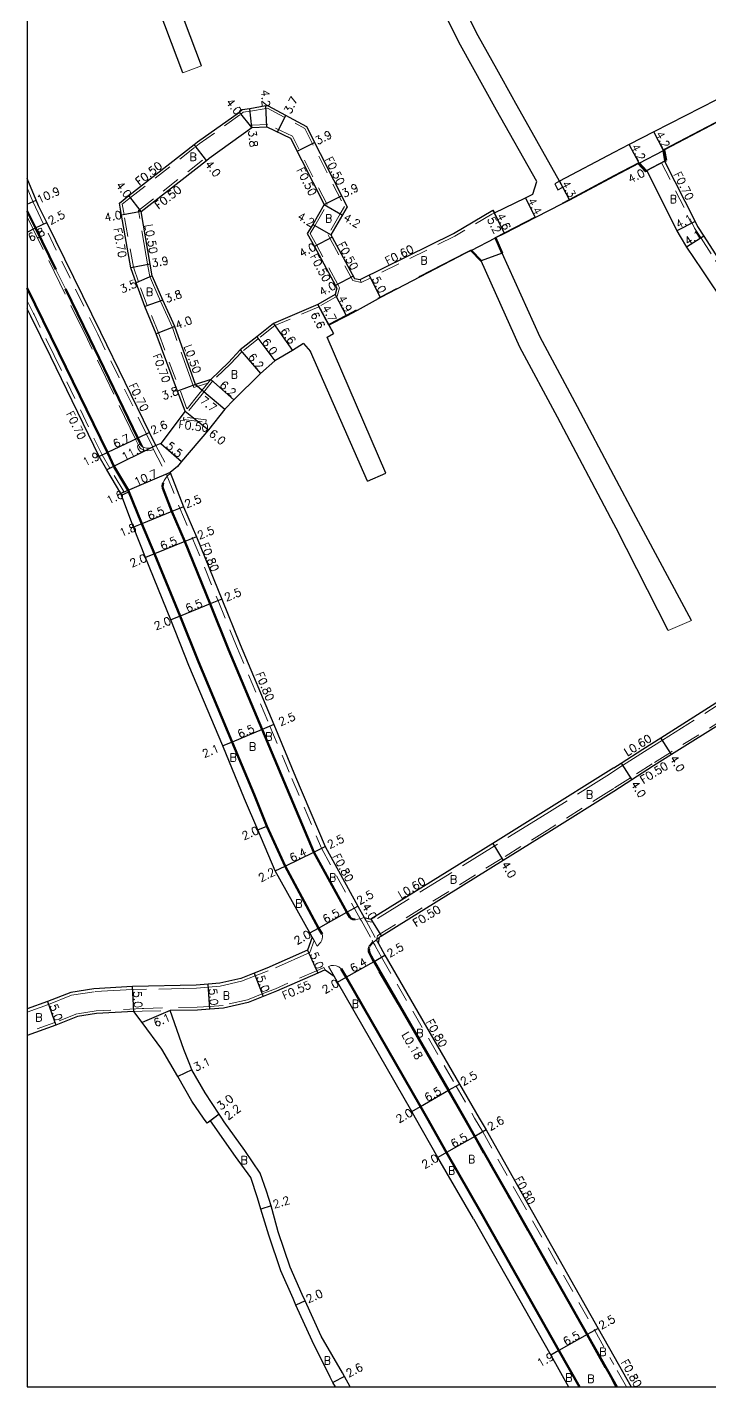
# Model space of a CAD drawing. Header units: metres. Extents: x -3200 to -2400, y -110400 to -109800.
# Drawn here: x -3200 to -3063.6, y -110400 to -110128.2 of the extents above; entities that cross this region are included whole.
import ezdxf

# ---------------------------------------------------------------- set-up
doc = ezdxf.new("R2010")
doc.units = ezdxf.units.M
doc.header["$LTSCALE"] = 2.5
doc.linetypes.add('22320', pattern=[2.5, 1.5, -1])
doc.linetypes.add('22330', pattern=[4, 3, -1])
for name, color, linetype, lineweight in [('2101000', 177, 'Continuous', 30), ('2102000', 191, 'Continuous', 30), ('2102001', 191, 'Continuous', 9), ('2203000', 5, 'Continuous', 50), ('2213000', 6, 'Continuous', 9), ('2227000', 3, 'Continuous', 50), ('2232000', 4, '22320', 9), ('2233000', 62, '22330', 9), ('6132000', 1, '61320', 9), ('6165200', 3, 'Continuous', 30), ('9201100', 215, 'Continuous', 30), ('9203500', 155, 'Continuous', 30)]:
    doc.layers.add(name, color=color, linetype=linetype, lineweight=lineweight)
for name, color, linetype in [('2235000', 7, 'Continuous'), ('9201500', 222, 'Continuous'), ('9202100', 82, 'Continuous'), ('9301100', 77, 'Continuous'), ('999', 7, 'Continuous')]:
    doc.layers.add(name, color=color, linetype=linetype)
doc.styles.add('Dm_Anotation', font='txt.shx', dxfattribs={"bigfont": 'pscdm.shx'})
doc.linetypes.add('61320', pattern='A,0,[3,dmdr.shx,S=0.25,R=0,X=0,Y=0],1.5,[3,dmdr.shx,S=0.25,R=0,X=0,Y=0]', length=1.5)

msp = doc.modelspace()

# ---------------------------------------------------------------- linework, layer by layer
at = {"layer": '2101000'}
for points in [[(-3018.74, -110119.35), (-3024.97, -110122.69), (-3032.96, -110126.97), (-3038.69, -110130.05), (-3052.72, -110137.67), (-3059.07, -110141.13), (-3074.74, -110149.09), (-3079.65, -110151.65), (-3082.75, -110153.25)], [(-3033.07, -110132.17), (-3036.55, -110134.01), (-3050.74, -110141.49), (-3056.88, -110144.47), (-3072.64, -110152.73), (-3072.69, -110152.76), (-3072.83, -110152.83)], [(-3151.84, -110143.9), (-3152.3, -110143.92), (-3155.48, -110144.49), (-3157.02, -110144.73), (-3157.58, -110145.15)], [(-3151.84, -110143.9), (-3144.17, -110148.04), (-3136.03, -110164.09), (-3139.28, -110169.73), (-3139.06, -110170.15), (-3134.6, -110178.42), (-3133.48, -110178.66), (-3114.82, -110169.45), (-3106.9, -110164.74), (-3106.63, -110165.28), (-3100.37, -110162.3), (-3098.93, -110161.6)], [(-3168.44, -110204.93), (-3169.93, -110200.98), (-3174.25, -110189.5), (-3176.46, -110184), (-3178.25, -110179.28), (-3179.26, -110176.29), (-3181.13, -110165.74), (-3181.57, -110163.35), (-3179.66, -110161.86), (-3166.63, -110151.66), (-3165.94, -110151.12), (-3157.58, -110145.15)], [(-3163.3, -110198.63), (-3166.39, -110199.59), (-3170.52, -110188.04), (-3172.88, -110182.73), (-3174.49, -110179.11), (-3175.04, -110177.9), (-3175.43, -110175.58), (-3177.2, -110165.01), (-3164.16, -110154.81), (-3163.63, -110154.4), (-3155.09, -110148.27)], [(-3155.09, -110148.27), (-3152.08, -110148.11), (-3147.37, -110150.34), (-3140.62, -110163.65), (-3142.92, -110167.62), (-3144.01, -110169.41), (-3142.58, -110172.04), (-3138.38, -110179.84), (-3138.09, -110180.37), (-3138.45, -110181.62)], [(-3082.75, -110153.25), (-3093.6, -110158.96)], [(-3077.7, -110155.38), (-3077.84, -110155.45), (-3082.75, -110158.01)], [(-3077.7, -110155.38), (-3076.27, -110156.89), (-3076.14, -110156.82), (-3070.13, -110168.92), (-3069.46, -110170.01), (-3068.19, -110172.19), (-3065.18, -110176.69), (-3060.18, -110184.13), (-3056.19, -110189.81), (-3048.56, -110200.55), (-3042.36, -110209.45), (-3040.71, -110211.74), (-3037.64, -110215.89), (-3031.43, -110224.6), (-3029.4, -110227.46)], [(-3072.83, -110152.83), (-3072.46, -110154.9), (-3072.59, -110154.97), (-3066.47, -110167.06), (-3065.99, -110168.02), (-3064.74, -110169.97), (-3061.86, -110174.45), (-3056.74, -110181.71)], [(-3082.75, -110158.01), (-3091.62, -110162.78), (-3093.06, -110163.51), (-3098.41, -110166.25), (-3104.59, -110169.4), (-3106.38, -110170.32)], [(-3174.26, -110211.81), (-3175.53, -110209.21), (-3185.28, -110189.25), (-3196.1, -110167.23), (-3197.73, -110163.9), (-3198.21, -110162.75), (-3200, -110158.45)], [(-3111.26, -110172.81), (-3112.26, -110173.32), (-3121.45, -110178.09), (-3126.16, -110180.54), (-3129.35, -110182.2), (-3129.87, -110182.48), (-3134.07, -110184.8), (-3136.2, -110185.97), (-3139.68, -110187.75)], [(-3138.45, -110181.62), (-3141.94, -110183.63), (-3150.76, -110187.42)], [(-3181.28, -110221.4), (-3184.1, -110216.71), (-3185.64, -110214.02), (-3195.26, -110194.11), (-3199.26, -110185.96), (-3200, -110184.46)], [(-3150.76, -110187.42), (-3154.1, -110190.08), (-3157.42, -110192.7), (-3159.79, -110195.2), (-3163.3, -110198.63)], [(-3139.68, -110187.75), (-3138.76, -110189.42)], [(-3144.78, -110191.42), (-3147, -110192.79), (-3150.49, -110194.87), (-3153.4, -110197.39), (-3158.67, -110202.68), (-3160.52, -110204.56), (-3163.75, -110208.68), (-3169.14, -110215.01), (-3169.99, -110216.01), (-3171.45, -110217.18)], [(-3082.76, -110276.23), (-3081.31, -110275.3), (-3076.95, -110272.51), (-3073.33, -110270.24), (-3062.39, -110263.25), (-3046.66, -110253.51), (-3041.92, -110250.52), (-3023.82, -110239.12), (-3002.56, -110225.74), (-2982.31, -110212.99), (-2977.58, -110209.98), (-2953.91, -110196.14)], [(-3168.44, -110204.93), (-3173.32, -110211.44), (-3174.26, -110211.81)], [(-3171.45, -110217.18), (-3168.75, -110224.07), (-3166.19, -110230.07), (-3161.12, -110242.55), (-3157.43, -110251.6), (-3150.73, -110267.62), (-3146.36, -110278.05), (-3140.46, -110291.99), (-3133.9, -110303.9), (-3132.66, -110306.16)], [(-3143.04, -110310.09), (-3143.5, -110309.27), (-3150.43, -110296.86), (-3153.91, -110288.68), (-3156.56, -110282.43), (-3160.92, -110271.88), (-3167.7, -110255.82), (-3171.3, -110246.69), (-3176.38, -110234.22), (-3178.75, -110228.15), (-3181.28, -110221.4)], [(-3044.62, -110256.95), (-3045.14, -110257.27), (-3060.21, -110266.73), (-3071.19, -110273.61), (-3074.79, -110275.87), (-3079.15, -110278.67), (-3082.76, -110280.96)], [(-3082.76, -110276.23), (-3097.85, -110285.75), (-3106.96, -110291.4), (-3131.3, -110306.49)], [(-3082.76, -110280.96), (-3095.73, -110289.14), (-3104.85, -110294.79), (-3129.19, -110309.89), (-3129.56, -110310.12)], [(-3132.66, -110306.16), (-3131.3, -110306.49)], [(-3143.04, -110310.09), (-3143.96, -110312.74)], [(-3129.77, -110311.4), (-3129.56, -110310.12)], [(-3143.96, -110312.74), (-3152.08, -110316.31), (-3154.63, -110317.3), (-3157.32, -110318.35), (-3161.52, -110319.32), (-3163.86, -110319.51), (-3166.22, -110319.69), (-3178.94, -110320), (-3186.7, -110320.41), (-3191.28, -110321.14), (-3195.96, -110322.99), (-3200, -110324.46)], [(-3129.77, -110311.4), (-3128.51, -110313.7), (-3113.59, -110339.48), (-3109.65, -110346.28)], [(-3140.47, -110316.66), (-3141.94, -110317.31), (-3150.17, -110320.93), (-3152.82, -110321.96), (-3155.84, -110323.14), (-3160.76, -110324.28), (-3163.47, -110324.49), (-3165.98, -110324.68), (-3171.43, -110324.78)], [(-3140.47, -110316.66), (-3138.66, -110317.91)], [(-3122.38, -110346.28), (-3123.13, -110344.96), (-3137.98, -110319.1), (-3138.66, -110317.91)], [(-3178.68, -110324.99), (-3186.18, -110325.39), (-3189.95, -110325.99), (-3194.26, -110327.69), (-3200, -110329.78)], [(-3164.73, -110346.28), (-3167.09, -110342.87), (-3169.9, -110337.96), (-3173.06, -110332.5), (-3177.03, -110327.19), (-3178.68, -110324.99)], [(-3161.1, -110346.28), (-3161.63, -110345.48), (-3164.45, -110341.24), (-3167.1, -110336.62), (-3167.51, -110335.58), (-3168.7, -110332.55), (-3171.43, -110324.78)], [(-3158.36, -110353.96), (-3163.38, -110346.82), (-3164.01, -110347.3), (-3164.73, -110346.28)], [(-3156.52, -110352.79), (-3160.61, -110347.02), (-3161.1, -110346.28)], [(-3110.8, -110366.43), (-3117.9, -110354.18), (-3122.38, -110346.28)], [(-3109.65, -110346.28), (-3108.27, -110348.65), (-3101.36, -110360.97)], [(-3135.42, -110400), (-3136.59, -110397.93), (-3136.99, -110397.23), (-3141.23, -110389.88), (-3144.46, -110382.82), (-3145.04, -110381.55), (-3147.47, -110376.06), (-3149.82, -110369.04), (-3151.03, -110364.52), (-3151.22, -110363.84), (-3152.19, -110360.87), (-3153.46, -110357.3), (-3156.52, -110352.79)], [(-3138.39, -110400), (-3138.88, -110399.15), (-3139.45, -110398.07), (-3143.01, -110390.79), (-3146.28, -110383.66), (-3146.87, -110382.37), (-3149.33, -110376.79), (-3151.72, -110369.66), (-3153.32, -110364.48), (-3154, -110362.2), (-3155.28, -110358.16), (-3158.36, -110353.96)], [(-3101.36, -110360.97), (-3085.87, -110388.32), (-3082.76, -110393.9)], [(-3110.8, -110366.43), (-3095.36, -110393.67), (-3091.83, -110400)], [(-3082.76, -110393.9), (-3079.29, -110400)]]:
    msp.add_lwpolyline(points, dxfattribs=at)
at = {"layer": '2102000'}
for points in [[(-3098.93, -110161.6), (-3098.14, -110159.04), (-3106.19, -110144.75), (-3113.38, -110131.75), (-3121.95, -110114.69), (-3125, -110108.81), (-3126.57, -110105.33), (-3084.41, -110082.31)], [(-3093.6, -110158.96), (-3102.69, -110142.81), (-3102.74, -110142.73), (-3106.15, -110136.56), (-3109.84, -110129.89), (-3118.39, -110112.86), (-3120.76, -110108.29), (-3120.39, -110106.71), (-3082.75, -110087.02)], [(-3165.14, -110135.9), (-3177.42, -110103.36), (-3176.62, -110101.03)], [(-3168.88, -110137.31), (-3181.73, -110103.17)], [(-3106.38, -110170.32), (-3105.09, -110173.35)], [(-3109.28, -110174.91), (-3111.26, -110172.81)], [(-3082.76, -110217.83), (-3090.01, -110204.08), (-3097.47, -110190.17), (-3105.09, -110173.35)], [(-3082.76, -110227.46), (-3094, -110206.16), (-3101.51, -110192.15), (-3109.28, -110174.91)], [(-3128.32, -110217.33), (-3140.07, -110190.16), (-3138.76, -110189.42)], [(-3144.78, -110191.42), (-3143.36, -110192.99)], [(-3131.98, -110218.93), (-3143.36, -110192.99)], [(-3131.98, -110218.93), (-3128.32, -110217.33)], [(-3067.19, -110246.8), (-3078.31, -110226.24), (-3082.76, -110217.83)], [(-3071.91, -110248.77), (-3082.28, -110228.37), (-3082.76, -110227.46)]]:
    msp.add_lwpolyline(points, dxfattribs=at)
at = {"layer": '2102001'}
for points in [[(-3168.88, -110137.31), (-3165.14, -110135.9)], [(-3071.91, -110248.77), (-3067.19, -110246.8)]]:
    msp.add_lwpolyline(points, dxfattribs=at)
at = {"layer": '2203000'}
for points in [[(-3072.31, -110154.85), (-3072.69, -110152.76), (-3072.83, -110152.83), (-3072.46, -110154.9)], [(-3077.84, -110155.45), (-3077.7, -110155.38), (-3076.27, -110156.89), (-3076.39, -110156.97)]]:
    msp.add_lwpolyline(points, close=True, dxfattribs=at)
for points in [[(-3106.38, -110170.32), (-3105.09, -110173.35)], [(-3109.28, -110174.91), (-3111.26, -110172.81)]]:
    msp.add_lwpolyline(points, dxfattribs=at)
at = {"layer": '2213000'}
for points in [[(-3192.36, -110180.5), (-3194.26, -110176.64)], [(-3174.26, -110211.81), (-3174.89, -110212.12), (-3174.98, -110212.17), (-3175.41, -110212.28), (-3175.9, -110212.34), (-3176.18, -110212.32), (-3176.6, -110212.24), (-3176.91, -110212.09), (-3177.03, -110211.98)], [(-3172.8, -110219.3), (-3172.6, -110218.81), (-3172.23, -110218.23), (-3172.01, -110217.94), (-3171.38, -110217.35)], [(-3132.66, -110306.16), (-3133.43, -110306.42), (-3133.52, -110306.45), (-3133.94, -110306.54), (-3134.42, -110306.57)], [(-3143.04, -110310.09), (-3142.65, -110310.79), (-3142.02, -110311.92)], [(-3142.02, -110311.92), (-3141.34, -110311.14), (-3141.12, -110310.7), (-3141.06, -110310.42), (-3141, -110310.01), (-3141, -110309.76), (-3141.07, -110309.5)], [(-3131.67, -110312.45), (-3131.6, -110312.21), (-3131.48, -110311.96), (-3131.33, -110311.73), (-3130.91, -110311.24), (-3130.82, -110311.16), (-3129.56, -110310.12)], [(-3137.22, -110316.42), (-3137.72, -110316.02), (-3138.24, -110315.81), (-3138.78, -110315.75), (-3139.25, -110315.78), (-3139.76, -110315.95)], [(-3139.76, -110315.95), (-3138.66, -110317.91)]]:
    msp.add_lwpolyline(points, dxfattribs=at)
at = {"layer": '2227000'}
for points in [[(-3194.26, -110176.64), (-3198.34, -110168.33), (-3200, -110164.95)], [(-3179.81, -110220.77), (-3182.61, -110216.07), (-3183.93, -110213.21), (-3193.65, -110193.29), (-3200, -110180.38)], [(-3177.03, -110211.98), (-3177.2, -110211.75), (-3177.88, -110210.33), (-3187.53, -110190.33), (-3192.36, -110180.5)], [(-3134.42, -110306.57), (-3134.9, -110306.49), (-3135.24, -110306.37), (-3135.52, -110306.14), (-3136.08, -110305.12), (-3142.71, -110293.09), (-3148.65, -110279.05), (-3153.03, -110268.58), (-3159.74, -110252.57), (-3163.43, -110243.49), (-3168.51, -110231.01), (-3171.07, -110225.01), (-3172.89, -110220.36), (-3172.93, -110219.96), (-3172.8, -110219.3)], [(-3141.07, -110309.5), (-3141.76, -110308.29), (-3148.46, -110295.9), (-3152.07, -110287.89), (-3154.63, -110281.6), (-3159.03, -110271.09), (-3165.74, -110255.06), (-3169.45, -110245.94), (-3174.53, -110233.46), (-3177.09, -110227.47), (-3179.81, -110220.77)], [(-3112.61, -110346.28), (-3115.76, -110340.72), (-3130.68, -110314.94), (-3131.5, -110313.45), (-3131.61, -110313.17), (-3131.66, -110312.99), (-3131.69, -110312.7), (-3131.67, -110312.45)], [(-3120.08, -110346.28), (-3121.39, -110343.96), (-3136.24, -110318.11), (-3137.22, -110316.42)], [(-3109.19, -110365.32), (-3116.16, -110353.18), (-3120.08, -110346.28)], [(-3103.53, -110362.21), (-3110.53, -110349.94), (-3112.61, -110346.28)], [(-3103.53, -110362.21), (-3088.05, -110389.55), (-3082.76, -110398.96)], [(-3109.19, -110365.32), (-3093.71, -110392.74), (-3089.59, -110400)], [(-3082.16, -110400), (-3082.76, -110398.96)]]:
    msp.add_lwpolyline(points, dxfattribs=at)
at = {"layer": '2232000'}
for points in [[(-3151.96, -110144.4), (-3152.24, -110144.42), (-3155.39, -110144.99), (-3156.82, -110145.2), (-3157.29, -110145.55)], [(-3151.96, -110144.4), (-3144.54, -110148.41), (-3136.6, -110164.06), (-3137.42, -110165.5), (-3139.86, -110169.72), (-3139.5, -110170.38), (-3134.93, -110178.86), (-3133.25, -110179.22)], [(-3168.07, -110204.48), (-3173.78, -110189.32), (-3176, -110183.81), (-3177.78, -110179.11), (-3178.78, -110176.17), (-3180.64, -110165.65), (-3181.02, -110163.56), (-3179.35, -110162.25), (-3166.32, -110152.06), (-3165.64, -110151.52), (-3157.29, -110145.55)], [(-3138.03, -110181.95), (-3137.55, -110180.32), (-3137.94, -110179.6), (-3142.14, -110171.81), (-3143.44, -110169.43), (-3142.49, -110167.88), (-3140.05, -110163.66), (-3147, -110149.96), (-3151.98, -110147.61), (-3155.11, -110147.77), (-3155.09, -110148.27)], [(-3177.74, -110164.8), (-3164.47, -110154.42), (-3164.16, -110154.81)], [(-3072.59, -110154.97), (-3073.21, -110155.29)], [(-3073.21, -110155.29), (-3067.1, -110167.38), (-3066.59, -110168.37), (-3065.32, -110170.35), (-3062.44, -110174.84), (-3057.32, -110182.11), (-3056.74, -110181.71)], [(-3174.89, -110212.12), (-3176.16, -110209.52), (-3185.91, -110189.56), (-3196.73, -110167.54), (-3198.37, -110164.19), (-3198.86, -110163.02), (-3200, -110160.27)], [(-3177.74, -110164.8), (-3177.2, -110165.01)], [(-3106.63, -110165.28), (-3107.15, -110165.59), (-3114.53, -110169.98), (-3133.25, -110179.22), (-3133.48, -110178.66)], [(-3138.03, -110181.95), (-3141.7, -110184.07), (-3150.5, -110187.85)], [(-3200, -110182.87), (-3198.74, -110185.43), (-3198.64, -110185.65)], [(-3181.28, -110221.4), (-3180.68, -110221.04), (-3183.5, -110216.36), (-3185.02, -110213.7), (-3194.63, -110193.8), (-3198.64, -110185.65)], [(-3150.5, -110187.85), (-3153.82, -110190.49), (-3157.1, -110193.08), (-3159.44, -110195.57), (-3162.93, -110198.96)], [(-3163.3, -110198.63), (-3163.87, -110199.33), (-3165.69, -110201.56), (-3168.07, -110204.48)], [(-3162.93, -110198.96), (-3165.3, -110201.88), (-3168.05, -110205.25)], [(-2948.02, -110196.33), (-2950.14, -110197.99), (-2952.14, -110199.16), (-2952.36, -110199.29), (-2953, -110199.66), (-2975.82, -110213), (-2980.49, -110215.86), (-3000.75, -110228.62), (-3021.96, -110242.09), (-3040.08, -110253.5), (-3044.89, -110256.53), (-3045.41, -110256.85), (-3060.48, -110266.3), (-3071.45, -110273.19), (-3075.06, -110275.45), (-3079.42, -110278.25), (-3082.76, -110280.36)], [(-3168.68, -110206.12), (-3168.74, -110206.61), (-3164.29, -110207.19), (-3164.22, -110206.69), (-3168.68, -110206.12)], [(-3168.44, -110204.93), (-3168.05, -110205.25)], [(-3174.98, -110212.17), (-3174.74, -110212.61), (-3172.18, -110217.51)], [(-3174.26, -110211.81), (-3171.45, -110217.18)], [(-3172.18, -110217.51), (-3172.09, -110217.74), (-3172.01, -110217.94), (-3169.49, -110224.37), (-3166.93, -110230.38), (-3161.86, -110242.85), (-3158.17, -110251.91), (-3151.47, -110267.93), (-3147.1, -110278.36), (-3141.18, -110292.34), (-3133.43, -110306.42), (-3133.36, -110306.55), (-3133.2, -110306.84), (-3131.06, -110310.72), (-3130.91, -110311), (-3130.82, -110311.16), (-3130.6, -110311.56), (-3130.47, -110311.78)], [(-3082.76, -110280.36), (-3083.76, -110281), (-3096, -110288.72), (-3105.11, -110294.37), (-3129.45, -110309.46), (-3130.01, -110309.81)], [(-3132.66, -110306.16), (-3132.27, -110306.87), (-3130.19, -110310.64), (-3130.16, -110310.7), (-3129.77, -110311.4)], [(-3130.16, -110310.7), (-3130.15, -110310.61), (-3130.01, -110309.81)], [(-3130.47, -110311.78), (-3130.38, -110311.96), (-3129.2, -110314.1), (-3114.28, -110339.88), (-3110.57, -110346.28)], [(-3140.69, -110316.16), (-3142.16, -110316.81), (-3150.38, -110320.43), (-3153.02, -110321.45), (-3156, -110322.61), (-3160.84, -110323.74), (-3163.52, -110323.94), (-3166.01, -110324.13), (-3171.44, -110324.23)], [(-3140.69, -110316.16), (-3140.47, -110316.66)], [(-3177.03, -110324.36), (-3186.24, -110324.84), (-3190.1, -110325.46), (-3194.45, -110327.18), (-3200, -110329.19)], [(-3177.01, -110324.9), (-3178.68, -110324.99)], [(-3177.03, -110324.36), (-3176.7, -110324.35), (-3171.44, -110324.23)], [(-3177.01, -110324.9), (-3171.43, -110324.78)], [(-3110.57, -110346.28), (-3108.96, -110349.05), (-3102.06, -110361.37)], [(-3102.06, -110361.37), (-3086.57, -110388.71), (-3082.76, -110395.52)], [(-3080.21, -110400), (-3082.76, -110395.52)]]:
    msp.add_lwpolyline(points, dxfattribs=at)
at = {"layer": '2233000'}
for points in [[(-3174.74, -110212.61), (-3174.8, -110212.64), (-3175.32, -110212.78), (-3175.89, -110212.85), (-3176.26, -110212.81), (-3176.75, -110212.71), (-3177.19, -110212.51), (-3177.41, -110212.32), (-3177.63, -110212), (-3178.33, -110210.54), (-3187.98, -110190.55), (-3198.79, -110168.55), (-3200, -110166.09)], [(-3163.87, -110199.33), (-3166.7, -110200.21), (-3170.99, -110188.23), (-3173.34, -110182.93), (-3174.95, -110179.31), (-3175.52, -110178.05), (-3175.82, -110176.29), (-3177.74, -110164.8)], [(-3082.76, -110276.94), (-3080.98, -110275.8), (-3076.63, -110273.01), (-3073.01, -110270.74), (-3062.07, -110263.76), (-3046.34, -110254.02), (-3041.6, -110251.03), (-3023.5, -110239.63), (-3002.24, -110226.25), (-2981.99, -110213.49), (-2977.27, -110210.49), (-2953.61, -110196.65)], [(-3082.76, -110276.94), (-3083.63, -110277.49), (-3097.53, -110286.25), (-3106.64, -110291.91), (-3131.19, -110307.13)], [(-3132.27, -110306.87), (-3131.19, -110307.13)], [(-3142.65, -110310.79), (-3143.48, -110313.18)], [(-3112.81, -110346.28), (-3115.91, -110340.81), (-3130.83, -110315.03), (-3131.66, -110313.52), (-3131.78, -110313.23), (-3131.84, -110313.02), (-3131.88, -110312.7), (-3131.85, -110312.4)], [(-3131.85, -110312.4), (-3131.77, -110312.15), (-3131.64, -110311.87), (-3131.47, -110311.62), (-3131.04, -110311.11), (-3130.91, -110311)], [(-3143.48, -110313.18), (-3151.85, -110316.87), (-3154.41, -110317.86), (-3157.14, -110318.92), (-3161.42, -110319.92), (-3166.19, -110320.29), (-3178.92, -110320.6), (-3186.64, -110321.01), (-3191.12, -110321.73), (-3195.75, -110323.55), (-3200, -110325.09)], [(-3103.69, -110362.3), (-3103.89, -110361.95), (-3110.68, -110350.03), (-3112.81, -110346.28)], [(-3103.69, -110362.3), (-3088.2, -110389.64), (-3082.76, -110399.32)], [(-3082.37, -110400), (-3082.76, -110399.32)]]:
    msp.add_lwpolyline(points, dxfattribs=at)
at = {"layer": '2235000'}
msp.add_lwpolyline([(-3093.6, -110158.96), (-3094.57, -110159.47), (-3093.92, -110160.71), (-3092.95, -110160.2)], close=True, dxfattribs=at)
at = {"layer": '6132000'}
for points in [[(-3072.9, -110152.7), (-3072.76, -110152.63), (-3072.71, -110152.6), (-3061.22, -110146.58)], [(-3082.75, -110157.85), (-3077.77, -110155.25)], [(-3093.09, -110163.38), (-3091.68, -110162.66), (-3082.75, -110157.85)], [(-3106.51, -110170.24), (-3106.44, -110170.2), (-3104.65, -110169.29), (-3098.47, -110166.13)], [(-3121.69, -110178.08), (-3121.51, -110177.98), (-3112.32, -110173.21), (-3111.29, -110172.68)], [(-3129.92, -110182.37), (-3129.41, -110182.08), (-3126.19, -110180.41)]]:
    msp.add_lwpolyline(points, dxfattribs=at)
at = {"layer": '6165200'}
msp.add_lwpolyline([(-3134.24, -110184.74), (-3136.26, -110185.85), (-3139.74, -110187.63)], dxfattribs=at)
at = {"layer": '9201100'}
for points in [[(-3155.09, -110148.27), (-3155.48, -110144.49)], [(-3152.08, -110148.11), (-3152.3, -110143.92)], [(-3155.09, -110148.27), (-3157.58, -110145.15)], [(-3149.95, -110149.12), (-3148.3, -110145.81)], [(-3072.83, -110152.83), (-3074.74, -110149.09)], [(-3164.16, -110154.81), (-3166.63, -110151.66)], [(-3146.03, -110152.98), (-3142.56, -110151.22)], [(-3077.7, -110155.38), (-3079.65, -110151.65)], [(-3076.14, -110156.82), (-3072.59, -110154.97)], [(-3093.6, -110158.96), (-3091.62, -110162.78)], [(-3200, -110163.55), (-3198.21, -110162.75)], [(-3177.2, -110165.01), (-3179.66, -110161.86)], [(-3140.62, -110163.65), (-3137.15, -110161.88)], [(-3140.62, -110163.65), (-3136.99, -110165.75)], [(-3098.41, -110166.25), (-3100.37, -110162.3)], [(-3177.2, -110165.01), (-3181.13, -110165.74)], [(-3104.59, -110169.4), (-3106.9, -110164.74)], [(-3104.59, -110169.4), (-3106.63, -110165.28)], [(-3200, -110169.14), (-3198.34, -110168.33)], [(-3198.34, -110168.33), (-3196.1, -110167.23)], [(-3139.28, -110169.73), (-3142.92, -110167.62)], [(-3066.47, -110167.06), (-3070.13, -110168.92)], [(-3139.06, -110170.15), (-3142.58, -110172.04)], [(-3064.74, -110169.97), (-3068.19, -110172.19)], [(-3175.43, -110175.58), (-3179.26, -110176.29)], [(-3175.04, -110177.9), (-3178.25, -110179.28)], [(-3134.85, -110177.95), (-3138.38, -110179.84)], [(-3129.35, -110182.2), (-3131.67, -110177.77)], [(-3138.45, -110181.62), (-3136.2, -110185.97)], [(-3172.88, -110182.73), (-3176.46, -110184)], [(-3141.94, -110183.63), (-3138.76, -110189.42)], [(-3139.68, -110187.75), (-3141.94, -110183.63)], [(-3170.52, -110188.04), (-3174.25, -110189.5)], [(-3150.76, -110187.42), (-3147, -110192.79)], [(-3154.1, -110190.08), (-3150.49, -110194.87)], [(-3157.42, -110192.7), (-3153.4, -110197.39)], [(-3163.3, -110198.63), (-3158.67, -110202.68)], [(-3166.39, -110199.59), (-3169.93, -110200.98)], [(-3166.39, -110199.59), (-3160.52, -110204.56)], [(-3168.44, -110204.93), (-3163.75, -110208.68)], [(-3175.53, -110209.21), (-3177.88, -110210.33)], [(-3174.26, -110211.81), (-3184.1, -110216.71)], [(-3177.88, -110210.33), (-3183.93, -110213.21)], [(-3173.32, -110211.44), (-3169.14, -110215.01)], [(-3183.93, -110213.21), (-3185.64, -110214.02)], [(-3171.45, -110217.18), (-3181.28, -110221.4)], [(-3181.16, -110221.71), (-3179.67, -110221.1)], [(-3171.07, -110225.01), (-3177.09, -110227.47)], [(-3168.75, -110224.07), (-3171.07, -110225.01)], [(-3177.09, -110227.47), (-3178.75, -110228.15)], [(-3168.51, -110231.01), (-3174.53, -110233.46)], [(-3166.19, -110230.07), (-3168.51, -110231.01)], [(-3174.53, -110233.46), (-3176.38, -110234.22)], [(-3163.43, -110243.49), (-3169.45, -110245.94)], [(-3161.12, -110242.55), (-3163.43, -110243.49)], [(-3169.45, -110245.94), (-3171.3, -110246.69)], [(-3153.03, -110268.58), (-3159.03, -110271.09)], [(-3150.73, -110267.62), (-3153.03, -110268.58)], [(-3159.03, -110271.09), (-3160.92, -110271.88)], [(-3071.19, -110273.61), (-3073.33, -110270.24)], [(-3081.31, -110275.3), (-3079.15, -110278.67)], [(-3153.91, -110288.68), (-3152.07, -110287.89)], [(-3106.96, -110291.4), (-3104.85, -110294.79)], [(-3148.46, -110295.9), (-3142.71, -110293.09)], [(-3142.71, -110293.09), (-3140.46, -110291.99)], [(-3150.43, -110296.86), (-3148.46, -110295.9)], [(-3136.08, -110305.12), (-3133.9, -110303.9)], [(-3141.76, -110308.29), (-3136.08, -110305.12)], [(-3131.3, -110306.49), (-3129.19, -110309.89)], [(-3143.5, -110309.27), (-3141.76, -110308.29)], [(-3143.96, -110312.74), (-3141.94, -110317.31)], [(-3136.24, -110318.11), (-3130.68, -110314.94)], [(-3130.68, -110314.94), (-3128.51, -110313.7)], [(-3154.63, -110317.3), (-3152.82, -110321.96)], [(-3137.98, -110319.1), (-3136.24, -110318.11)], [(-3178.68, -110324.99), (-3178.94, -110320)], [(-3163.47, -110324.49), (-3163.86, -110319.51)], [(-3195.96, -110322.99), (-3194.26, -110327.69)], [(-3171.43, -110324.78), (-3177.03, -110327.19)], [(-3167.1, -110336.62), (-3169.9, -110337.96)], [(-3115.76, -110340.72), (-3113.59, -110339.48)], [(-3121.39, -110343.96), (-3115.76, -110340.72)], [(-3161.63, -110345.48), (-3164.01, -110347.3)], [(-3161.63, -110345.48), (-3163.38, -110346.82)], [(-3123.13, -110344.96), (-3121.39, -110343.96)], [(-3110.53, -110349.94), (-3116.16, -110353.18)], [(-3108.27, -110348.65), (-3110.53, -110349.94)], [(-3116.16, -110353.18), (-3117.9, -110354.18)], [(-3151.22, -110363.84), (-3153.32, -110364.48)], [(-3144.46, -110382.82), (-3146.28, -110383.66)], [(-3085.87, -110388.32), (-3088.05, -110389.55)], [(-3088.05, -110389.55), (-3093.71, -110392.74)], [(-3093.71, -110392.74), (-3095.36, -110393.67)], [(-3136.59, -110397.93), (-3138.88, -110399.15)]]:
    msp.add_lwpolyline(points, dxfattribs=at)
at = {"layer": '9301100'}
for points in [[(-3077.7, -110155.38), (-3072.83, -110152.83), (-3072.46, -110154.9), (-3076.27, -110156.89)], [(-3105.09, -110173.35), (-3109.28, -110174.91), (-3111.26, -110172.81), (-3106.38, -110170.32)]]:
    msp.add_lwpolyline(points, close=True, dxfattribs=at)
at = {"layer": '999'}
msp.add_lwpolyline([(-3200, -110400), (-2400, -110400), (-2400, -109800), (-3200, -109800)], close=True, dxfattribs=at)

# ---------------------------------------------------------------- texts
at = {"layer": '9201500', "style": 'Dm_Anotation'}
for s, rotation, p in [('4.2', 273.0135, (-3153.23, -110140.73)), ('4.0', 308.5955, (-3160.39, -110143.2)), ('3.7', 63.4893, (-3147.34, -110145.67)), ('3.8', 275.9132, (-3155.83, -110148.85)), ('3.9', 26.8992, (-3141.95, -110151.73)), ('4.2', 297.0866, (-3074.42, -110149.49)), ('4.2', 297.5643, (-3079.33, -110152.05)), ('4.0', 308.0455, (-3164.55, -110155.62)), ('4.0', 27.5639, (-3079.41, -110159.43)), ('10.9', 23.9481, (-3197.64, -110163.45)), ('4.0', 308.0412, (-3182.39, -110159.8)), ('3.9', 26.8992, (-3136.64, -110162.31)), ('4.3', 297.4072, (-3093.26, -110159.4)), ('4.4', 296.3701, (-3100.01, -110162.8)), ('2.5', 26.1655, (-3195.33, -110167.7)), ('4.0', 10.4991, (-3184.37, -110167.05)), ('4.2', 329.9869, (-3146.15, -110166.47)), ('4.2', 329.9871, (-3136.95, -110166.69)), ('5.2', 296.3087, (-3108.11, -110166.59)), ('4.6', 296.3087, (-3106.23, -110165.86)), ('4.1', 26.8345, (-3069.86, -110168.48)), ('6.8', 26.1655, (-3199.34, -110171.11)), ('4.1', 32.6927, (-3067.95, -110171.87)), ('4.0', 28.318, (-3145.11, -110174.24)), ('3.9', 10.5004, (-3174.99, -110176.18)), ('3.5', 23.1442, (-3181.05, -110181.4)), ('4.0', 28.2098, (-3141.11, -110181.97)), ('5.0', 297.6613, (-3131.16, -110178.52)), ('3.8', 19.5045, (-3172.14, -110183.31)), ('4.9', 297.423, (-3137.97, -110182.33)), ('6.6', 298.7676, (-3143.41, -110185.65)), ('4.7', 298.7676, (-3141.12, -110184.29)), ('4.0', 21.3027, (-3170.03, -110188.61)), ('6.0', 307.0043, (-3153.18, -110191.14)), ('6.6', 305.072, (-3149.46, -110188.93)), ('6.2', 310.5517, (-3155.99, -110194.21)), ('3.8', 21.4921, (-3172.74, -110202.74)), ('6.2', 318.7099, (-3161.68, -110199.91)), ('7.7', 319.7211, (-3165.59, -110203.03)), ('2.6', 25.4583, (-3174.87, -110209.65)), ('6.7', 25.4583, (-3182.39, -110212.36)), ('6.0', 321.3582, (-3163.81, -110209.7)), ('11.0', 26.4828, (-3180.66, -110214.89)), ('5.5', 319.4716, (-3172.39, -110212.11)), ('1.9', 25.4583, (-3188.45, -110215.97)), ('10.7', 23.2477, (-3178.19, -110219.9)), ('1.6', 24.8202, (-3183.71, -110223.62)), ('2.5', 22.176, (-3168.16, -110224.37)), ('6.5', 22.176, (-3175.6, -110226.75)), ('1.8', 22.176, (-3181.19, -110230.09)), ('2.5', 22.1645, (-3165.59, -110230.63)), ('6.5', 22.1645, (-3173.04, -110232.75)), ('2.0', 22.1645, (-3179.1, -110236.2)), ('2.5', 22.1482, (-3160.19, -110243.02)), ('6.5', 22.1482, (-3167.96, -110245.23)), ('2.0', 22.1482, (-3174.25, -110248.76)), ('2.5', 22.7112, (-3149.36, -110267.91)), ('6.5', 22.7112, (-3157.55, -110270.36)), ('2.1', 22.7112, (-3164.61, -110274.29)), ('4.0', 302.4318, (-3071.65, -110274.38)), ('4.0', 302.5456, (-3079.41, -110279.52)), ('2.0', 23.3601, (-3156.67, -110290.72)), ('2.5', 26.029, (-3139.54, -110292.47)), ('6.4', 26.029, (-3147.06, -110295.11)), ('2.2', 26.029, (-3153.31, -110299.11)), ('4.0', 301.808, (-3105.32, -110295.56)), ('2.5', 29.1926, (-3133.58, -110303.69)), ('6.5', 29.1926, (-3140.37, -110307.4)), ('4.0', 301.8221, (-3133.17, -110303.96)), ('2.0', 29.1926, (-3146.1, -110311.7)), ('2.5', 29.6795, (-3127.53, -110314.23)), ('5.0', 293.8386, (-3143.51, -110313.52)), ('6.4', 29.6795, (-3134.9, -110317.23)), ('5.0', 291.2575, (-3154.21, -110318.11)), ('5.0', 273.0216, (-3178.79, -110320.89)), ('5.0', 274.4196, (-3163.69, -110320.4)), ('2.0', 29.6795, (-3140.5, -110321.49)), ('5.0', 289.9604, (-3195.56, -110323.8)), ('6.1', 23.3303, (-3174.31, -110328.11)), ('3.1', 25.6004, (-3166.29, -110336.98)), ('2.5', 29.8667, (-3112.84, -110339.86)), ('6.5', 29.8667, (-3120.01, -110343.05)), ('3.0', 37.3352, (-3161.31, -110344.78)), ('2.2', 37.3352, (-3159.85, -110346.75)), ('2.0', 29.8667, (-3125.73, -110347.36)), ('2.6', 29.8689, (-3107.47, -110348.86)), ('6.5', 29.8689, (-3114.78, -110352.27)), ('2.0', 29.8689, (-3120.56, -110356.45)), ('2.2', 16.9306, (-3150.62, -110364.35)), ('2.0', 24.6247, (-3143.83, -110383.31)), ('2.5', 29.4153, (-3085.23, -110388.59)), ('6.5', 29.4153, (-3092.32, -110391.84)), ('1.9', 29.4153, (-3097.51, -110396.12)), ('2.6', 28.0488, (-3135.74, -110398.17))]:
    msp.add_text(s, height=1.6, rotation=rotation, dxfattribs=at).set_placement(p)
at = {"layer": '9202100', "style": 'Dm_Anotation'}
for p in [(-3167.56, -110154.92), (-3071.57, -110163.35), (-3140.48, -110167.21), (-3121.39, -110175.6), (-3176.28, -110181.92), (-3159.3, -110198.41), (-3152.42, -110270.79), (-3155.69, -110272.82), (-3159.55, -110274.97), (-3088.33, -110282.39), (-3139.65, -110298.96), (-3115.52, -110299.35), (-3146.42, -110304.17), (-3160.92, -110322.59), (-3135.12, -110324.23), (-3198.4, -110326.94), (-3122.23, -110330.07), (-3157.35, -110355.49), (-3111.9, -110355.31), (-3115.86, -110357.57), (-3140.73, -110395.55), (-3085.66, -110393.8), (-3092.46, -110398.97), (-3088.05, -110399.18)]:
    msp.add_text('B', height=1.6, dxfattribs=at).set_placement(p)
at = {"layer": '9203500', "style": 'Dm_Anotation'}
for s, rotation, p in [('F0.50', 38.0448, (-3177.59, -110159.91)), ('F0.50', 296.4124, (-3140.56, -110154.56)), ('F0.50', 296.9185, (-3146.21, -110156.71)), ('F0.70', 296.8361, (-3070.85, -110157.58)), ('F0.50', 38.0448, (-3173.74, -110164.69)), ('F0.70', 280.0243, (-3182.75, -110168.45)), ('L0.50', 279.4898, (-3176.51, -110167.71)), ('F0.50', 298.3281, (-3138.02, -110171.62)), ('F0.50', 298.3281, (-3143.53, -110174)), ('F0.60', 26.2802, (-3127.97, -110175.76)), ('F0.70', 290.6312, (-3174.95, -110193.81)), ('L0.50', 289.6956, (-3168.72, -110191.94)), ('F0.70', 296.0336, (-3179.73, -110199.78)), ('F0.70', 296.0336, (-3192.28, -110205.41)), ('F0.50', 352.7106, (-3169.86, -110208.34)), ('F0.80', 292.1489, (-3165.38, -110231.62)), ('F0.80', 292.7115, (-3154.38, -110257.5)), ('L0.60', 32.0846, (-3080.07, -110273.99)), ('F0.50', 32.0846, (-3076.84, -110279.51)), ('F0.80', 298.8412, (-3139.01, -110293.96)), ('L0.60', 31.8048, (-3125.26, -110302.51)), ('F0.50', 31.8048, (-3122.29, -110308.15)), ('F0.55', 23.7704, (-3148.61, -110322.64)), ('F0.80', 300.0614, (-3120.38, -110327.09)), ('L0.18', 300.0613, (-3125.22, -110329.61)), ('F0.80', 299.2819, (-3102.65, -110358.47)), ('F0.80', 299.111, (-3081.39, -110395.07))]:
    msp.add_text(s, height=1.6, rotation=rotation, dxfattribs=at).set_placement(p)

doc.saveas('drawing.dxf')
